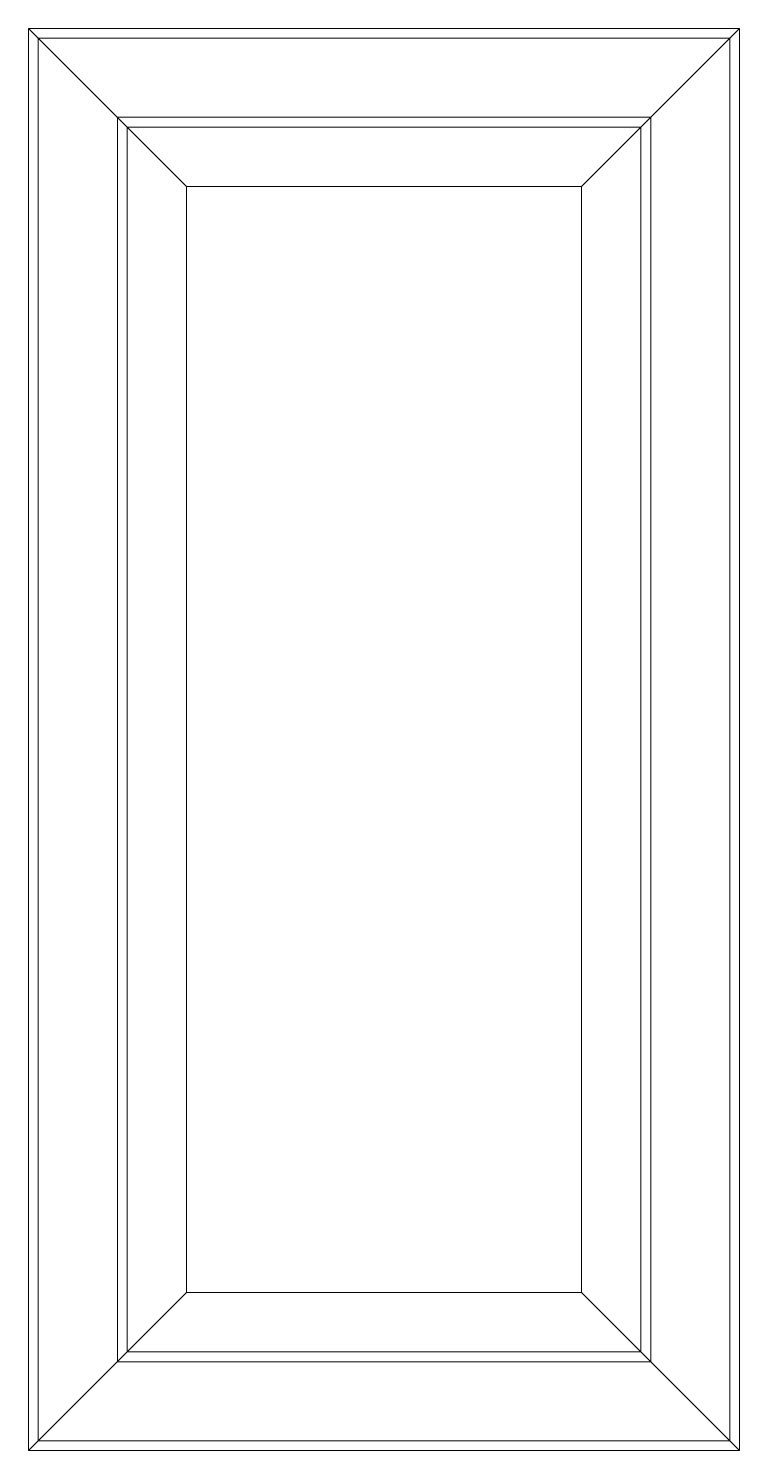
# Model space of a CAD drawing. Header units: millimetres. Extents: x 0 to 18, y 0 to 36.
import ezdxf

# ---------------------------------------------------------------- set-up
doc = ezdxf.new("R2010")
doc.units = ezdxf.units.MM
doc.layers.add('Lines', color=7, linetype='Continuous')

msp = doc.modelspace()

# ---------------------------------------------------------------- linework, layer by layer
at = {"layer": 'Lines', "color": 8, "linetype": 'Continuous', "lineweight": 0}
for p, q in [((0, 36), (2.5, 33.5)), ((18, 36), (15.5, 33.5)), ((2.5, 33.5), (4, 32)), ((15.5, 33.5), (14, 32)), ((2.5, 2.5), (4, 4)), ((15.5, 2.5), (14, 4)), ((0, 0), (2.5, 2.5)), ((18, 0), (15.5, 2.5))]:
    msp.add_line(p, q, dxfattribs=at)
for points in [[(0, 36), (18, 36), (18, 0), (0, 0)], [(0.25, 35.75), (17.75, 35.75), (17.75, 0.25), (0.25, 0.25)], [(2.25, 33.75), (15.75, 33.75), (15.75, 2.25), (2.25, 2.25)], [(2.5, 33.5), (15.5, 33.5), (15.5, 2.5), (2.5, 2.5)], [(4, 32), (14, 32), (14, 4), (4, 4)]]:
    msp.add_lwpolyline(points, close=True, dxfattribs=at)

doc.saveas('drawing.dxf')
